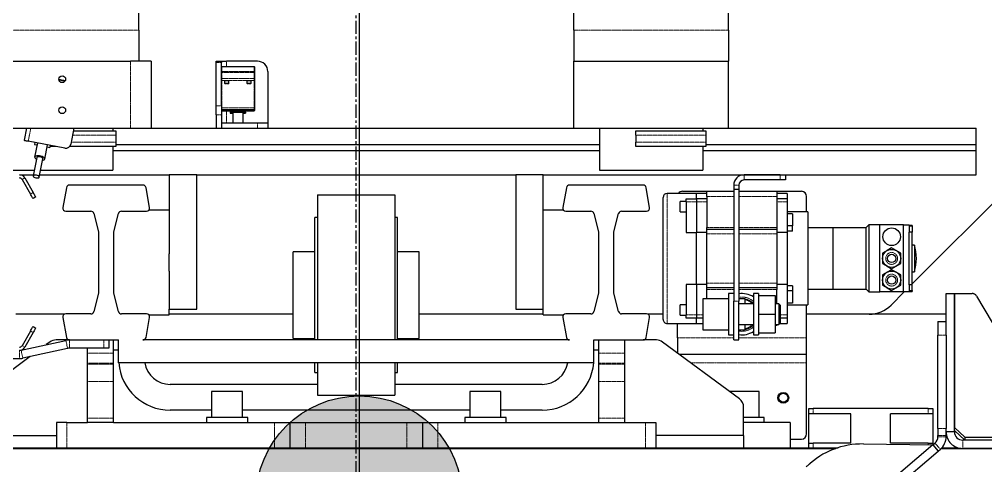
# Model space of a CAD drawing. Header units: millimetres. Extents: x -18594 to 273470, y -238787 to 48452.
# Drawn here: x 138258 to 139193, y -74789 to -74356 of the extents above; entities that cross this region are included whole.
import ezdxf

# ---------------------------------------------------------------- set-up
doc = ezdxf.new("R2010")
doc.units = ezdxf.units.MM
doc.linetypes.add('Xref AGV layout$0$CENTERX2', pattern=[20.32, 12.7, -2.54, 2.54, -2.54])
doc.linetypes.add('Xref AGV layout$0$PHANTOM', pattern=[2.5, 1.25, -0.25, 0.25, -0.25, 0.25, -0.25])
doc.layers.add('AM_BOR', color=4, linetype='Continuous', lineweight=25)
doc.layers.add('Xref AGV layout$0$Ndc8_F_Fast', color=5, linetype='Continuous', true_color=0x0000ff)
doc.layers.add('Xref AGV layout$0$Ndc8_Point', color=7, linetype='Continuous', true_color=0x000080)

# ---------------------------------------------------------------- blocks, each defined once
blk = doc.blocks.new('Xref AGV layout$0$A$C343F789C')
at = {"color": 7, "linetype": 'Continuous', "lineweight": 25}
for p, q in [((2954.59, 1746.31), (3073.11, 1816.26)), ((3091.43, 1734.88), (3091.43, 1816.88)), ((3094.17, 1816.88), (3094.17, 1732.88)), ((3102.17, 1816.88), (3102.17, 1732.88)), ((2942.85, 1684.13), (2823.63, 1803.35)), ((3102.2, 1712.17), (3102.2, 1784.38)), ((2807.93, 1745.88), (2792.17, 1745.88)), ((2792.17, 1506.38), (2792.17, 1745.88)), ((2807.93, 1484.3), (2807.93, 1745.88)), ((2813.76, 1745.88), (2807.93, 1745.88)), ((2813.76, 1481.38), (2813.76, 1745.88)), ((2837.17, 1745.88), (2813.76, 1745.88)), ((2837.17, 1326.88), (2837.17, 1745.88)), ((2952.17, 1724.88), (2952.17, 1741.94)), ((3082.04, 1724.88), (3091.43, 1734.88)), ((3094.17, 1734.88), (3084.77, 1724.88)), ((3091.43, 1734.88), (3094.17, 1734.88)), ((2952.17, 1716.88), (2952.17, 1724.88)), ((3086.17, 1724.88), (2952.17, 1724.88)), ((2952.17, 1724.88), (3082.04, 1724.88)), ((3086.17, 1724.88), (3086.17, 1716.88)), ((3101.52, 1712.82), (3101.52, 1728.36)), ((2991.72, 1716.88), (2952.17, 1716.88)), ((2972.17, 1716.88), (2972.17, 1581.76)), ((2979.4, 1708.88), (2979.4, 1716.88)), ((2992.56, 1716.88), (2991.72, 1716.88)), ((2992.56, 1716.88), (3082.79, 1716.88)), ((3083.65, 1716.88), (3082.79, 1716.88)), ((3086.17, 1716.88), (3083.65, 1716.88)), ((3089.64, 1716.88), (3086.17, 1716.88)), ((3090.86, 1716.88), (3089.64, 1716.88)), ((2979.4, 1708.88), (2992.56, 1708.88)), ((3082.79, 1708.88), (2992.56, 1708.88)), ((3063.67, 1703.88), (3068.67, 1703.88)), ((3063.67, 1699.58), (3063.67, 1703.88)), ((3068.67, 1703.88), (3097.17, 1703.88)), ((3068.67, 1703.88), (3068.67, 1699.58)), ((3082.79, 1708.88), (3089.64, 1708.88)), ((3090.86, 1708.88), (3089.64, 1708.88)), ((3098.64, 1704.08), (3096.95, 1706.07)), ((3097.17, 1703.88), (3098.64, 1703.88)), ((3097.17, 1699.58), (3097.17, 1703.88)), ((3097.88, 1636.74), (3098.64, 1704.08)), ((3098.64, 1704.08), (3104.73, 1709.27)), ((3098.64, 1704.08), (3483.67, 1252.3)), ((3104.73, 1709.27), (3103.04, 1711.26)), ((3489.76, 1257.49), (3104.73, 1709.27)), ((3063.67, 1699.58), (3063.67, 1588.18)), ((3068.67, 1699.58), (3068.67, 1663.09)), ((3097.17, 1699.58), (3097.17, 1663.09)), ((2886.17, 1684.13), (2886.17, 1681.13)), ((2886.17, 1684.13), (2886.98, 1684.13)), ((2886.98, 1684.13), (2892.67, 1684.13)), ((2892.67, 1684.13), (2892.67, 1681.13)), ((2943.67, 1684.13), (2892.67, 1684.13)), ((2905.17, 1686.13), (2905.17, 1684.13)), ((2905.17, 1686.13), (2931.17, 1686.13)), ((2931.17, 1684.13), (2931.17, 1686.13)), ((2943.67, 1684.13), (2943.67, 1681.13)), ((2949.36, 1684.13), (2943.67, 1684.13)), ((2949.36, 1684.13), (2950.17, 1684.13)), ((2950.17, 1681.13), (2950.17, 1684.13)), ((2885.67, 1675.63), (2885.67, 1681.13)), ((2885.67, 1681.13), (2892.67, 1681.13)), ((2950.67, 1675.63), (2885.67, 1675.63)), ((2885.67, 1675.63), (2885.67, 1652.63)), ((2943.67, 1681.13), (2892.67, 1681.13)), ((2943.67, 1681.13), (2950.67, 1681.13)), ((2950.67, 1681.13), (2950.67, 1675.63)), ((2963.38, 1663.6), (2950.67, 1676.31)), ((2950.67, 1675.63), (2950.67, 1652.63)), ((2910.59, 1668.51), (2908.06, 1664.13)), ((2913.12, 1672.88), (2910.59, 1668.51)), ((2918.17, 1672.88), (2913.12, 1672.88)), ((2923.22, 1672.88), (2918.17, 1672.88)), ((2925.75, 1668.51), (2923.22, 1672.88)), ((2928.27, 1664.13), (2925.75, 1668.51)), ((2931.59, 1668.51), (2929.06, 1664.13)), ((2934.12, 1672.88), (2931.59, 1668.51)), ((2939.17, 1672.88), (2934.12, 1672.88)), ((2944.22, 1672.88), (2939.17, 1672.88)), ((2946.75, 1668.51), (2944.22, 1672.88)), ((2949.27, 1664.13), (2946.75, 1668.51)), ((2908.06, 1664.13), (2910.59, 1659.76)), ((2910.59, 1659.76), (2913.12, 1655.38)), ((2923.22, 1655.38), (2925.75, 1659.76)), ((2925.75, 1659.76), (2928.27, 1664.13)), ((2929.06, 1664.13), (2931.59, 1659.76)), ((2931.59, 1659.76), (2934.12, 1655.38)), ((2944.22, 1655.38), (2946.75, 1659.76)), ((2946.75, 1659.76), (2949.27, 1664.13)), ((3097.17, 1663.09), (3068.67, 1663.09)), ((2885.67, 1652.63), (2885.67, 1642.13)), ((2950.67, 1652.63), (2885.67, 1652.63)), ((2913.12, 1655.38), (2918.17, 1655.38)), ((2918.17, 1655.38), (2923.22, 1655.38)), ((2934.12, 1655.38), (2939.17, 1655.38)), ((2939.17, 1655.38), (2944.22, 1655.38)), ((2950.67, 1642.13), (2950.67, 1652.63)), ((2885.67, 1642.13), (2888.67, 1639.13)), ((2885.67, 1642.13), (2950.67, 1642.13)), ((2888.42, 1639.13), (2888.42, 1607.13)), ((2888.42, 1639.13), (2947.92, 1639.13)), ((2947.67, 1639.13), (2950.67, 1642.13)), ((2947.92, 1607.13), (2947.92, 1639.13)), ((3097.17, 1624.67), (3068.67, 1624.67)), ((3068.67, 1624.67), (3068.67, 1588.18)), ((3097.17, 1624.67), (3097.17, 1588.18)), ((3101.52, 679.52), (3101.52, 1612.24)), ((3102.2, 681.58), (3102.2, 1610.19)), ((2888.42, 1607.13), (2888.42, 1583.13)), ((2888.42, 1607.13), (2947.92, 1607.13)), ((2947.92, 1583.13), (2947.92, 1607.13)), ((2873.17, 1581.76), (2858.17, 1581.76)), ((2873.17, 1583.13), (2873.17, 1563.13)), ((2873.17, 1583.13), (2963.17, 1583.13)), ((2963.17, 1563.13), (2963.17, 1583.13)), ((2995.17, 1581.76), (2963.17, 1581.76)), ((3011.17, 1581.76), (2995.17, 1581.76)), ((3011.17, 1581.76), (3011.17, 1458.68)), ((3019.17, 1581.76), (3011.17, 1581.76)), ((3088.17, 1581.76), (3019.17, 1581.76)), ((3063.67, 1583.88), (3063.67, 1588.18)), ((3068.67, 1583.88), (3063.67, 1583.88)), ((3068.67, 1588.18), (3068.67, 1583.88)), ((3097.17, 1583.88), (3068.67, 1583.88)), ((3097.17, 1583.88), (3097.17, 1588.18)), ((3101.52, 1583.88), (3097.17, 1583.88)), ((3116.26, 1585.64), (3117.33, 1584.39)), ((3119.97, 1581.45), (3117.33, 1584.39)), ((2853.17, 1553.13), (2853.17, 1576.76)), ((3093.17, 1565.88), (3093.17, 1576.76)), ((2855.17, 1563.13), (2855.17, 1553.13)), ((2855.17, 1563.13), (2860.42, 1563.13)), ((2860.42, 1563.13), (2860.42, 1553.13)), ((2860.42, 1563.13), (2863.42, 1563.13)), ((2863.42, 1563.13), (2892.99, 1563.13)), ((2874.96, 1568.13), (2874.96, 1563.13)), ((2874.96, 1568.13), (2886.62, 1568.13)), ((2886.62, 1568.13), (2886.62, 1563.13)), ((2891.64, 1568.13), (2886.62, 1568.13)), ((2891.64, 1568.13), (2891.64, 1563.13)), ((2892.99, 1563.13), (2892.99, 1553.13)), ((2892.99, 1563.13), (2943.35, 1563.13)), ((2943.35, 1563.13), (2943.35, 1553.13)), ((2943.35, 1563.13), (2972.92, 1563.13)), ((2944.7, 1568.13), (2944.7, 1563.13)), ((2944.7, 1568.13), (2949.71, 1568.13)), ((2949.71, 1568.13), (2949.71, 1563.13)), ((2949.71, 1568.13), (2961.38, 1568.13)), ((2961.38, 1568.13), (2961.38, 1563.13)), ((2972.92, 1563.13), (2975.92, 1563.13)), ((2975.92, 1563.13), (2975.92, 1556.26)), ((2975.92, 1563.13), (2981.17, 1563.13)), ((2981.17, 1556.01), (2981.17, 1563.13)), ((3077.17, 1565.88), (3077.17, 1520.88)), ((3077.17, 1565.88), (3101.52, 1565.88)), ((2837.17, 1561.26), (2842.17, 1561.26)), ((2837.17, 1556.26), (2837.17, 1521.26)), ((2842.17, 1561.26), (2842.17, 1556.26)), ((2842.17, 1556.26), (2842.17, 1521.26)), ((2853.17, 1516.26), (2853.17, 1553.13)), ((2853.17, 1553.13), (2858.17, 1553.13)), ((2858.17, 1553.13), (2888.17, 1553.13)), ((2888.17, 1553.13), (2890.17, 1553.13)), ((2890.17, 1553.13), (2890.17, 1516.26)), ((2890.17, 1553.13), (2894.3, 1553.13)), ((2894.3, 1553.13), (2942.03, 1553.13)), ((2942.03, 1553.13), (2946.17, 1553.13)), ((2946.17, 1516.26), (2946.17, 1553.13)), ((2946.17, 1553.13), (2948.17, 1553.13)), ((2962.17, 1553.13), (2948.17, 1553.13)), ((2963.42, 1556.26), (2962.17, 1555.01)), ((2962.17, 1555.01), (2962.17, 1551.26)), ((2962.17, 1555.01), (2982.17, 1555.01)), ((2963.42, 1556.26), (2980.92, 1556.26)), ((2982.17, 1555.01), (2980.92, 1556.26)), ((2982.17, 1551.26), (2982.17, 1555.01)), ((2982.17, 1553.13), (2983.17, 1553.13)), ((2983.17, 1553.13), (2983.17, 1551.26)), ((2954.17, 1535.26), (2954.17, 1551.26)), ((2954.17, 1551.26), (2972.17, 1551.26)), ((2972.17, 1535.26), (2972.17, 1551.26)), ((2972.17, 1551.26), (2990.17, 1551.26)), ((2990.17, 1535.26), (2990.17, 1551.26)), ((2952.17, 1535.26), (2952.17, 1530.26)), ((2952.17, 1535.26), (2954.17, 1535.26)), ((2954.17, 1535.26), (2955.62, 1535.26)), ((2955.62, 1535.26), (2970.72, 1535.26)), ((2970.72, 1535.26), (2972.17, 1535.26)), ((2972.17, 1535.26), (2973.62, 1535.26)), ((2973.62, 1535.26), (2988.72, 1535.26)), ((2988.72, 1535.26), (2990.17, 1535.26)), ((2990.17, 1535.26), (2992.17, 1535.26)), ((2992.17, 1530.26), (2992.17, 1535.26)), ((3072.17, 1535.88), (3047.17, 1535.88)), ((3047.17, 1535.88), (3047.17, 1520.88)), ((3077.17, 1540.88), (3072.17, 1540.88)), ((3072.17, 1540.88), (3072.17, 1520.88)), ((2952.17, 1530.26), (2992.17, 1530.26)), ((2962.17, 1530.26), (2962.17, 1516.26)), ((2982.17, 1516.26), (2982.17, 1530.26)), ((2847.17, 1516.26), (2851.42, 1516.26)), ((2851.42, 1516.26), (2851.42, 1511.26)), ((2851.42, 1516.26), (2959.67, 1516.26)), ((2957.17, 1522.26), (2957.17, 1516.26)), ((2962.17, 1522.26), (2957.17, 1522.26)), ((2997.17, 1516.26), (2959.67, 1516.26)), ((2987.17, 1522.26), (2982.17, 1522.26)), ((2987.17, 1516.26), (2987.17, 1522.26)), ((2997.17, 1511.26), (2997.17, 1516.26)), ((3054.13, 1516.82), (2999.13, 1442.38)), ((3047.17, 1520.88), (3047.17, 1507.41)), ((3089.67, 1520.88), (3062.17, 1520.88)), ((3089.67, 1520.88), (3089.67, 1435.88)), ((3089.67, 1520.88), (3101.52, 1520.88)), ((2697.17, 1506.38), (357.17, 1506.38)), ((2697.17, 1506.38), (2727.17, 1506.38)), ((2792.17, 1506.38), (2727.17, 1506.38)), ((2727.17, 1356.38), (2727.17, 1506.38)), ((2792.17, 1356.38), (2792.17, 1506.38)), ((2847.17, 1511.26), (2851.42, 1511.26)), ((2851.42, 1511.26), (2959.67, 1511.26)), ((2853.17, 1485.38), (2853.17, 1511.26)), ((2890.17, 1511.26), (2890.17, 1485.38)), ((2946.17, 1485.38), (2946.17, 1511.26)), ((2952.17, 1511.26), (2952.17, 1506.26)), ((2952.17, 1506.26), (2992.17, 1506.26)), ((2956.97, 1506.26), (2957.17, 1506.03)), ((2957.17, 1506.26), (2957.17, 1481.26)), ((2997.17, 1511.26), (2959.67, 1511.26)), ((2987.17, 1481.26), (2987.17, 1506.26)), ((2987.17, 1506.03), (2987.37, 1506.26)), ((2992.17, 1506.26), (2992.17, 1511.26)), ((2792.17, 1481.38), (2794.67, 1481.38)), ((2794.67, 1416.38), (2794.67, 1484.3)), ((2794.67, 1484.3), (2798.67, 1484.3)), ((2798.67, 1484.3), (2805.67, 1484.3)), ((2805.67, 1484.3), (2809.67, 1484.3)), ((2809.67, 1484.3), (2809.67, 1416.38)), ((2809.67, 1481.38), (2832.78, 1481.38)), ((2832.78, 1381.38), (2832.78, 1481.38)), ((2853.17, 1461.76), (2853.17, 1485.38)), ((2858.17, 1485.38), (2853.17, 1485.38)), ((2855.17, 1485.38), (2855.17, 1475.38)), ((2858.17, 1485.38), (2888.17, 1485.38)), ((2860.42, 1485.38), (2860.42, 1475.38)), ((2890.17, 1485.38), (2888.17, 1485.38)), ((2894.3, 1485.38), (2890.17, 1485.38)), ((2892.99, 1485.38), (2892.99, 1475.38)), ((2942.03, 1485.38), (2894.3, 1485.38)), ((2946.17, 1485.38), (2942.03, 1485.38)), ((2943.35, 1485.38), (2943.35, 1475.38)), ((2948.17, 1485.38), (2946.17, 1485.38)), ((2957.17, 1485.38), (2948.17, 1485.38)), ((2957.17, 1481.26), (2987.17, 1481.26)), ((2975.92, 1481.26), (2975.92, 1475.38)), ((2981.17, 1475.38), (2981.17, 1481.26)), ((2855.17, 1475.38), (2855.17, 1446.88)), ((2860.42, 1475.38), (2855.17, 1475.38)), ((2860.42, 1465.38), (2860.42, 1475.38)), ((2860.42, 1475.38), (2863.42, 1475.38)), ((2863.42, 1475.38), (2892.99, 1475.38)), ((2892.99, 1465.38), (2892.99, 1475.38)), ((2943.35, 1475.38), (2892.99, 1475.38)), ((2943.35, 1475.38), (2943.35, 1465.38)), ((2943.35, 1475.38), (2972.92, 1475.38)), ((2972.92, 1475.38), (2975.92, 1475.38)), ((2981.17, 1475.38), (2975.92, 1475.38)), ((2975.92, 1475.38), (2975.92, 1465.38)), ((2981.17, 1446.88), (2981.17, 1475.38)), ((2863.42, 1465.38), (2860.42, 1465.38)), ((2863.17, 1465.38), (2863.17, 1459.38)), ((2873.17, 1459.38), (2863.17, 1459.38)), ((2863.42, 1465.38), (2892.99, 1465.38)), ((2873.17, 1459.38), (2873.17, 1465.38)), ((2943.35, 1465.38), (2972.92, 1465.38)), ((2963.17, 1465.38), (2963.17, 1459.38)), ((2973.17, 1459.38), (2963.17, 1459.38)), ((2975.92, 1465.38), (2972.92, 1465.38)), ((2973.17, 1459.38), (2973.17, 1465.38)), ((2995.17, 1456.76), (2981.17, 1456.76)), ((2995.17, 1456.76), (3009.75, 1456.76)), ((2977.17, 1442.88), (2859.17, 1442.88)), ((2972.17, 1442.88), (2972.17, 1428.19)), ((2997.17, 1436.43), (2997.17, 1423.48)), ((3077.17, 1425.88), (3077.17, 1435.88)), ((3077.17, 1435.88), (3101.52, 1435.88)), ((2847.17, 1423.48), (2847.17, 1352.29)), ((2868.95, 1429.84), (2849.65, 1426.43)), ((2872.47, 1402.75), (2872.47, 1426.88)), ((2971.87, 1426.88), (2971.87, 1402.75)), ((2994.69, 1426.43), (2975.39, 1429.84)), ((2997.17, 1375.88), (2997.17, 1423.48)), ((3077.17, 1405.88), (3077.17, 1425.88)), ((2798.67, 1416.38), (2794.67, 1416.38)), ((2798.67, 1416.38), (2805.67, 1416.38)), ((2809.67, 1416.38), (2805.67, 1416.38)), ((3010.05, 1405.88), (2997.17, 1405.88)), ((3019.59, 1405.88), (3010.05, 1405.88)), ((3020.44, 1405.88), (3019.59, 1405.88)), ((3037.3, 1405.88), (3020.44, 1405.88)), ((3072.72, 1405.88), (3037.3, 1405.88)), ((3077.17, 1405.88), (3072.72, 1405.88)), ((3077.17, 1380.88), (3077.17, 1405.88)), ((2892.47, 1395.38), (2874.74, 1399.84)), ((2951.87, 1395.38), (2892.47, 1395.38)), ((2969.6, 1399.84), (2951.87, 1395.38)), ((2792.17, 1381.38), (2832.78, 1381.38)), ((2807.93, 913.3), (2807.93, 1381.38)), ((2813.76, 910.38), (2813.76, 1381.38)), ((2874.74, 1375.93), (2892.47, 1380.38)), ((2892.47, 1380.38), (2951.87, 1380.38)), ((2951.87, 1380.38), (2969.6, 1375.93)), ((3010.05, 1380.88), (2997.17, 1380.88)), ((3019.17, 1375.88), (2997.17, 1375.88)), ((3007.17, 1380.88), (3007.17, 1375.88)), ((3019.17, 1375.88), (3007.17, 1375.88)), ((3019.59, 1380.88), (3010.05, 1380.88)), ((3019.17, 1375.88), (3019.17, 915.88)), ((3019.17, 1375.88), (3019.17, 1375.88)), ((3020.44, 1380.88), (3019.59, 1380.88)), ((3037.3, 1380.88), (3020.44, 1380.88)), ((3072.72, 1380.88), (3037.3, 1380.88)), ((3077.17, 1380.88), (3072.72, 1380.88)), ((3077.17, 1225.01), (3077.17, 1380.88)), ((2872.47, 1348.88), (2872.47, 1373.02)), ((2971.87, 1373.02), (2971.87, 1348.88)), ((2697.17, 1356.38), (357.17, 1356.38)), ((2697.17, 1356.38), (2727.17, 1356.38)), ((2792.17, 1356.38), (2727.17, 1356.38)), ((2792.17, 947.38), (2792.17, 1356.38)), ((2849.65, 1349.33), (2868.95, 1345.93)), ((2975.39, 1345.93), (2994.69, 1349.33)), ((2997.17, 1352.29), (2997.17, 939.48)), ((2871.47, 1346.65), (2871.47, 1326.88)), ((2972.87, 1326.88), (2972.87, 1346.65)), ((2837.17, 1326.88), (2837.17, 1300.28)), ((2913.77, 1326.88), (2837.17, 1326.88)), ((2930.56, 1326.88), (2913.77, 1326.88)), ((2967.17, 1326.88), (2930.56, 1326.88)), ((2972.87, 1326.88), (2967.17, 1326.88)), ((2967.17, 1300.28), (2967.17, 1326.88)), ((2972.17, 1326.88), (2972.17, 1206.88)), ((3040.17, 1325.88), (3040.17, 1183.38)), ((3065.17, 1325.88), (3065.17, 1285.88)), ((2837.17, 1300.28), (2967.17, 1300.28)), ((2837.17, 991.48), (2837.17, 1300.28)), ((3077.17, 1290.88), (3072.17, 1290.88)), ((3072.17, 1290.88), (3072.17, 1270.88)), ((3072.17, 1285.88), (3047.17, 1285.88)), ((3047.17, 1285.88), (3047.17, 1270.88)), ((3047.17, 1270.88), (3047.17, 1255.88)), ((3072.17, 1270.88), (3072.17, 1250.88)), ((3047.17, 1255.88), (3072.17, 1255.88)), ((3065.17, 1255.88), (3065.17, 1035.88)), ((3072.17, 1250.88), (3077.17, 1250.88)), ((3077.17, 1210.01), (3077.17, 1225.01)), ((2911.67, 1206.88), (2911.67, 1185.88)), ((2995.67, 1206.88), (2911.67, 1206.88)), ((2995.67, 1185.88), (2995.67, 1206.88)), ((3077.17, 1210.01), (3101.52, 1210.01)), ((3077.17, 1195.01), (3077.17, 1210.01)), ((3077.17, 1096.76), (3077.17, 1195.01)), ((2856.67, 1108.38), (2856.67, 1183.38)), ((2856.67, 1183.38), (2997.17, 1183.38)), ((2878.67, 1185.88), (2878.67, 1183.38)), ((2997.17, 1185.88), (2878.67, 1185.88)), ((3028.67, 1185.88), (3019.17, 1185.88)), ((3019.17, 1183.38), (3050.67, 1183.38)), ((3028.67, 1183.38), (3028.67, 1185.88)), ((3050.67, 1108.38), (3050.67, 1183.38)), ((2856.67, 1108.38), (2997.17, 1108.38)), ((2878.67, 1108.38), (2878.67, 1105.88)), ((2997.17, 1105.88), (2878.67, 1105.88)), ((2911.67, 1105.88), (2911.67, 1084.88)), ((2995.67, 1084.88), (2995.67, 1105.88)), ((3019.17, 1108.38), (3050.67, 1108.38)), ((3028.67, 1105.88), (3019.17, 1105.88)), ((3028.67, 1105.88), (3028.67, 1108.38)), ((3040.17, 1108.38), (3040.17, 965.88)), ((3077.17, 1081.76), (3077.17, 1096.76)), ((2995.67, 1084.88), (2911.67, 1084.88)), ((2972.17, 1084.88), (2972.17, 964.88)), ((3077.17, 1081.76), (3101.52, 1081.76)), ((3077.17, 1066.76), (3077.17, 1081.76)), ((3077.17, 910.88), (3077.17, 1066.76)), ((2737.17, 1060.38), (2787.17, 1060.38)), ((2787.17, 1060.38), (2792.17, 1060.38)), ((2787.17, 1060.38), (2787.17, 1050.38)), ((2727.17, 1050.38), (2727.17, 1020.38)), ((2787.17, 1050.38), (2787.17, 1015.38)), ((2732.36, 1015.68), (2732.36, 1047.08)), ((2732.66, 1047.38), (2737.34, 1047.38)), ((2737.34, 1047.38), (2738.47, 1047.38)), ((2738.47, 1047.38), (2743.67, 1047.38)), ((2743.67, 1047.38), (2745.89, 1047.38)), ((2745.89, 1047.38), (2772.36, 1047.38)), ((2746.05, 1043.61), (2746.05, 1040.66)), ((2746.35, 1043.89), (2748.36, 1043.89)), ((2748.36, 1040.37), (2746.35, 1040.37)), ((2748.36, 1043.89), (2748.48, 1043.91)), ((2748.48, 1040.36), (2748.36, 1040.37)), ((2748.66, 1043.59), (2748.66, 1040.67)), ((2772.36, 1047.38), (2774.06, 1047.38)), ((2774.06, 1047.38), (2774.42, 1047.38)), ((2774.36, 1047.08), (2774.36, 1015.68)), ((2774.66, 1040.58), (2774.36, 1040.88)), ((2774.42, 1047.38), (2774.79, 1047.38)), ((2774.66, 1040.58), (2774.66, 1036.18)), ((2775.09, 1015.68), (2775.09, 1047.08)), ((2776.48, 1038.88), (2775.09, 1038.88)), ((2776.48, 1023.88), (2776.48, 1038.88)), ((2776.48, 1038.88), (2777.52, 1038.88)), ((2777.52, 1036.38), (2777.52, 1038.88)), ((3077.17, 1040.88), (3072.17, 1040.88)), ((3072.17, 1040.88), (3072.17, 1020.88)), ((2774.36, 1035.88), (2774.66, 1036.18)), ((2787.17, 1036.38), (2777, 1036.38)), ((3072.17, 1035.88), (3047.17, 1035.88)), ((3047.17, 1035.88), (3047.17, 1020.88)), ((2727.17, 1015.38), (2727.17, 1020.38)), ((2746.05, 1022.11), (2746.05, 1019.16)), ((2746.35, 1022.39), (2748.36, 1022.39)), ((2748.36, 1022.39), (2748.48, 1022.41)), ((2748.66, 1022.09), (2748.66, 1019.17)), ((2774.66, 1026.58), (2774.36, 1026.88)), ((2774.36, 1021.88), (2774.66, 1022.18)), ((2774.66, 1026.58), (2774.66, 1022.18)), ((2775.09, 1023.88), (2776.48, 1023.88)), ((2776.48, 1023.88), (2777.52, 1023.88)), ((2777, 1026.38), (2787.17, 1026.38)), ((2777.52, 1023.88), (2777.52, 1026.38)), ((3047.17, 1020.88), (3047.17, 1005.88)), ((3072.17, 1020.88), (3072.17, 1000.88)), ((2727.17, 1010.38), (2727.17, 1015.38)), ((2727.17, 1015.38), (2728.51, 1015.38)), ((2728.51, 1010.38), (2727.17, 1010.38)), ((2770.47, 1015.38), (2728.51, 1015.38)), ((2770.47, 1010.38), (2728.51, 1010.38)), ((2748.36, 1018.87), (2746.35, 1018.87)), ((2748.48, 1018.86), (2748.36, 1018.87)), ((2770.47, 1015.38), (2779.13, 1015.38)), ((2779.13, 1010.38), (2770.47, 1010.38)), ((2779.13, 1015.38), (2792.17, 1015.38)), ((2779.13, 1010.38), (2792.17, 1010.38)), ((2787.17, 1015.38), (2792.17, 1015.38)), ((3047.17, 1005.88), (3072.17, 1005.88)), ((3065.17, 1005.88), (3065.17, 965.88)), ((3072.17, 1000.88), (3077.17, 1000.88)), ((2837.17, 991.48), (2837.17, 964.88)), ((2967.17, 991.48), (2837.17, 991.48)), ((2967.17, 964.88), (2967.17, 991.48)), ((2837.17, 964.88), (2913.77, 964.88)), ((2837.17, 839.53), (2837.17, 964.88)), ((2871.47, 964.88), (2871.47, 945.12)), ((2930.56, 964.88), (2913.77, 964.88)), ((2930.56, 964.88), (2967.17, 964.88)), ((2972.87, 964.88), (2967.17, 964.88)), ((2972.87, 945.12), (2972.87, 964.88)), ((2727.17, 947.38), (2792.17, 947.38)), ((2727.17, 947.38), (2727.17, 927.38)), ((2792.17, 927.38), (2792.17, 947.38)), ((2868.95, 945.84), (2849.65, 942.43)), ((2994.69, 942.43), (2975.39, 945.84)), ((2697.17, 935.38), (357.17, 935.38)), ((2697.17, 935.38), (2727.17, 935.38)), ((2847.17, 939.48), (2847.17, 868.29)), ((2872.47, 918.75), (2872.47, 942.88)), ((2971.87, 942.88), (2971.87, 918.75)), ((2727.17, 795.38), (2727.17, 927.38)), ((2792.17, 795.38), (2792.17, 927.38)), ((2792.17, 910.38), (2794.67, 910.38)), ((2794.67, 872.14), (2794.67, 913.3)), ((2794.67, 913.3), (2798.67, 913.3)), ((2798.67, 913.3), (2805.67, 913.3)), ((2805.67, 913.3), (2809.67, 913.3)), ((2809.67, 913.3), (2809.67, 868.59)), ((2809.67, 910.38), (2832.78, 910.38)), ((2832.78, 840.37), (2832.78, 910.38)), ((2892.47, 911.38), (2874.74, 915.84)), ((2951.87, 911.38), (2892.47, 911.38)), ((2969.6, 915.84), (2951.87, 911.38)), ((3019.17, 915.88), (2997.17, 915.88)), ((2997.17, 868.29), (2997.17, 915.88)), ((3010.05, 910.88), (2997.17, 910.88)), ((3007.17, 915.88), (3007.17, 910.88)), ((3019.59, 910.88), (3010.05, 910.88)), ((3020.44, 910.88), (3019.59, 910.88)), ((3037.3, 910.88), (3020.44, 910.88)), ((3072.72, 910.88), (3037.3, 910.88)), ((3077.17, 910.88), (3072.72, 910.88)), ((3077.17, 910.88), (3077.17, 885.88)), ((2997.17, 906.56), (3005.17, 906.56)), ((3005.17, 906.56), (3005.17, 901.56)), ((3005.17, 901.56), (3005.17, 868.29)), ((2872.47, 864.88), (2872.47, 889.02)), ((2874.74, 891.93), (2892.47, 896.38)), ((2892.47, 896.38), (2951.87, 896.38)), ((2951.87, 896.38), (2969.6, 891.93)), ((2971.87, 889.02), (2971.87, 864.88)), ((3010.05, 885.88), (3005.17, 885.88)), ((3019.59, 885.88), (3010.05, 885.88)), ((3020.44, 885.88), (3019.59, 885.88)), ((3037.3, 885.88), (3020.44, 885.88)), ((3072.72, 885.88), (3037.3, 885.88)), ((3077.17, 885.88), (3072.72, 885.88)), ((3077.17, 865.88), (3077.17, 885.88)), ((2792.17, 872.62), (2807.36, 869.7)), ((2741.5, 862.11), (2741.46, 861.88)), ((2811.33, 863.84), (2804.54, 828.49)), ((2849.65, 865.33), (2868.95, 861.93)), ((2972.17, 863.57), (2972.17, 816.56)), ((2975.39, 861.93), (2994.69, 865.33)), ((2997.17, 868.29), (2997.17, 855.33)), ((3006.98, 821.54), (2997.54, 864.88)), ((3005.35, 866.58), (3014.8, 823.25)), ((3077.17, 865.88), (3077.17, 855.88)), ((2809.67, 855.19), (2809.67, 849.4)), ((3077.17, 855.88), (3101.52, 855.88)), ((3089.67, 770.88), (3089.67, 855.88)), ((2821.98, 844.49), (2808.12, 847.15)), ((2808.59, 849.6), (2810.65, 849.21)), ((2810.17, 846.75), (2810.65, 849.21)), ((2839.43, 839.09), (2821.6, 842.52)), ((2999.13, 849.39), (3001.66, 845.96)), ((2805.76, 834.87), (2807.82, 834.48)), ((2806.23, 837.33), (2820.09, 834.67)), ((2807.82, 834.48), (2808.29, 836.93)), ((2820.47, 836.63), (2838.3, 833.2)), ((2832.78, 810.38), (2832.78, 834.26)), ((2837.17, 819.83), (2837.17, 833.42)), ((2840.17, 825.03), (2854.34, 833.21)), ((2858.67, 835.71), (2860.17, 833.11)), ((2984.17, 833.11), (2985.67, 835.71)), ((2990, 833.21), (3004.17, 825.03)), ((2792.17, 826.79), (2803.78, 824.56)), ((2841.67, 822.43), (2855.84, 830.61)), ((2988.5, 830.61), (3002.67, 822.43)), ((3013.28, 830.23), (3054.13, 774.94)), ((3015.17, 756.56), (3015.17, 819.84))]:
    blk.add_line(p, q, dxfattribs=at)
at = {"color": 8, "linetype": 'Xref AGV layout$0$PHANTOM', "lineweight": 18}
for p, q in [((3094.17, 1732.88), (3102.17, 1732.88)), ((2992.56, 1708.88), (2992.56, 1716.88)), ((3082.79, 1708.88), (3082.79, 1716.88)), ((3089.64, 1708.88), (3089.64, 1716.88)), ((3090.86, 1708.88), (3090.86, 1716.88)), ((3096.95, 1706.07), (3103.04, 1711.26)), ((3068.67, 1699.58), (3063.67, 1699.58)), ((3098.59, 1699.58), (3097.17, 1699.58)), ((2886.98, 1684.13), (2886.98, 1681.13)), ((2949.36, 1684.13), (2949.36, 1681.13)), ((2995.17, 1581.76), (2995.17, 1516.26)), ((3019.17, 1581.76), (3019.17, 1469.51)), ((3063.67, 1588.18), (3068.67, 1588.18)), ((3097.17, 1588.18), (3101.52, 1588.18)), ((2863.42, 1563.13), (2863.42, 1553.13)), ((2972.92, 1563.13), (2972.92, 1556.26)), ((2842.17, 1556.26), (2837.17, 1556.26)), ((2858.17, 1553.13), (2858.17, 1516.26)), ((2888.17, 1516.26), (2888.17, 1553.13)), ((2894.3, 1553.13), (2894.3, 1516.26)), ((2942.03, 1516.26), (2942.03, 1553.13)), ((2948.17, 1553.13), (2948.17, 1516.26)), ((2842.17, 1521.26), (2837.17, 1521.26)), ((2847.17, 1516.26), (2847.17, 1511.26)), ((2959.67, 1516.26), (2959.67, 1511.26)), ((2697.17, 1356.38), (2697.17, 1506.38)), ((2858.17, 1511.26), (2858.17, 1485.38)), ((2888.17, 1485.38), (2888.17, 1511.26)), ((2894.3, 1511.26), (2894.3, 1485.38)), ((2942.03, 1485.38), (2942.03, 1511.26)), ((2948.17, 1511.26), (2948.17, 1485.38)), ((2995.17, 1511.26), (2995.17, 1456.76)), ((2798.67, 1484.3), (2798.67, 1416.38)), ((2805.67, 1416.38), (2805.67, 1484.3)), ((2863.42, 1485.38), (2863.42, 1475.38)), ((2972.92, 1481.26), (2972.92, 1475.38)), ((2863.42, 1475.38), (2863.42, 1465.38)), ((2972.92, 1465.38), (2972.92, 1475.38)), ((2855.17, 1446.88), (2981.17, 1446.88)), ((3077.17, 1425.88), (3101.52, 1425.88)), ((3010.05, 1380.88), (3010.05, 1405.88)), ((3019.59, 1380.88), (3019.59, 1405.88)), ((3020.44, 1380.88), (3020.44, 1405.88)), ((3037.3, 1380.88), (3037.3, 1405.88)), ((3072.72, 1380.88), (3072.72, 1405.88)), ((3077.17, 1225.01), (3101.52, 1225.01)), ((3077.17, 1195.01), (3101.52, 1195.01)), ((3077.17, 1096.76), (3101.52, 1096.76)), ((3077.17, 1066.76), (3101.52, 1066.76)), ((2787.17, 1050.38), (2792.17, 1050.38)), ((2732.55, 1047.08), (2732.36, 1047.08)), ((2732.55, 1047.08), (2732.55, 1015.68)), ((2737.23, 1047.08), (2732.55, 1047.08)), ((2738.22, 1047.08), (2737.23, 1047.08)), ((2737.23, 1015.68), (2737.23, 1047.08)), ((2738.22, 1047.08), (2738.22, 1015.68)), ((2743.88, 1047.08), (2738.22, 1047.08)), ((2743.88, 1015.68), (2743.88, 1047.08)), ((2745.89, 1047.08), (2743.88, 1047.08)), ((2745.77, 1040.66), (2745.77, 1043.61)), ((2745.77, 1043.61), (2746.05, 1043.61)), ((2745.77, 1040.66), (2746.05, 1040.66)), ((2745.89, 1047.38), (2745.89, 1047.08)), ((2745.89, 1047.08), (2745.89, 1043.99)), ((2772.36, 1047.08), (2745.89, 1047.08)), ((2745.89, 1040.28), (2745.89, 1022.49)), ((2746.35, 1044.21), (2748.48, 1044.21)), ((2746.35, 1043.91), (2746.35, 1044.21)), ((2748.48, 1043.91), (2746.35, 1043.91)), ((2746.35, 1043.91), (2746.35, 1043.89)), ((2746.35, 1040.37), (2746.35, 1040.36)), ((2746.35, 1040.06), (2746.35, 1040.36)), ((2746.35, 1040.36), (2748.48, 1040.36)), ((2748.48, 1040.06), (2746.35, 1040.06)), ((2748.48, 1043.91), (2748.48, 1044.21)), ((2748.48, 1040.06), (2748.48, 1040.36)), ((2748.79, 1043.61), (2748.66, 1043.59)), ((2748.66, 1040.67), (2748.79, 1040.66)), ((2748.79, 1040.66), (2748.79, 1043.61)), ((2748.79, 1043.61), (2749.09, 1043.61)), ((2748.79, 1040.66), (2749.09, 1040.66)), ((2749.09, 1043.61), (2749.09, 1040.66)), ((2772.36, 1047.38), (2772.36, 1047.08)), ((2772.36, 1015.68), (2772.36, 1047.08)), ((2774.36, 1047.08), (2772.36, 1047.08)), ((2774.68, 1047.08), (2774.36, 1047.08)), ((2774.68, 1047.08), (2774.68, 1015.68)), ((2775.09, 1047.08), (2774.68, 1047.08)), ((2732.36, 1020.38), (2727.17, 1020.38)), ((2745.77, 1019.16), (2745.77, 1022.11)), ((2745.77, 1022.11), (2746.05, 1022.11)), ((2746.35, 1022.71), (2748.48, 1022.71)), ((2746.35, 1022.41), (2746.35, 1022.71)), ((2748.48, 1022.41), (2746.35, 1022.41)), ((2746.35, 1022.41), (2746.35, 1022.39)), ((2748.48, 1022.41), (2748.48, 1022.71)), ((2748.79, 1022.11), (2748.66, 1022.09)), ((2748.79, 1019.16), (2748.79, 1022.11)), ((2748.79, 1022.11), (2749.09, 1022.11)), ((2749.09, 1022.11), (2749.09, 1019.16)), ((2787.17, 1020.38), (2775.09, 1020.38)), ((2728.51, 1015.38), (2728.51, 1010.38)), ((2732.36, 1015.68), (2732.55, 1015.68)), ((2732.55, 1015.68), (2737.23, 1015.68)), ((2737.23, 1015.68), (2738.22, 1015.68)), ((2738.22, 1015.68), (2743.88, 1015.68)), ((2743.88, 1015.68), (2745.89, 1015.68)), ((2745.77, 1019.16), (2746.05, 1019.16)), ((2745.89, 1018.78), (2745.89, 1015.68)), ((2745.89, 1015.68), (2745.89, 1015.38)), ((2745.89, 1015.68), (2772.36, 1015.68)), ((2746.35, 1018.87), (2746.35, 1018.86)), ((2746.35, 1018.56), (2746.35, 1018.86)), ((2746.35, 1018.86), (2748.48, 1018.86)), ((2748.48, 1018.56), (2746.35, 1018.56)), ((2748.48, 1018.56), (2748.48, 1018.86)), ((2748.66, 1019.17), (2748.79, 1019.16)), ((2748.79, 1019.16), (2749.09, 1019.16)), ((2770.47, 1010.38), (2770.47, 1015.38)), ((2772.36, 1015.68), (2774.36, 1015.68)), ((2772.36, 1015.68), (2772.36, 1015.38)), ((2774.36, 1015.68), (2774.68, 1015.68)), ((2774.68, 1015.68), (2775.09, 1015.68)), ((2779.13, 1015.38), (2779.13, 1010.38)), ((2697.17, 785.38), (2697.17, 935.38)), ((2727.17, 927.38), (2792.17, 927.38)), ((2798.67, 913.3), (2798.67, 871.37)), ((2805.67, 870.02), (2805.67, 913.3)), ((3010.05, 910.88), (3010.05, 885.88)), ((3019.59, 910.88), (3019.59, 885.88)), ((3020.44, 910.88), (3020.44, 885.88)), ((3037.3, 910.88), (3037.3, 885.88)), ((3072.72, 910.88), (3072.72, 885.88)), ((3005.17, 901.56), (2997.17, 901.56)), ((2741.74, 862.8), (2741.43, 861.15)), ((2744.74, 858.13), (2745.94, 864.37)), ((2746.56, 864.03), (2745.44, 858.23)), ((2776.38, 864.15), (2774.11, 864.58)), ((3005.17, 868.29), (2997.17, 868.29)), ((2997.54, 864.88), (3005.35, 866.58)), ((3077.17, 865.88), (3101.52, 865.88)), ((2855.84, 830.61), (2854.34, 833.21)), ((2990, 833.21), (2988.5, 830.61)), ((2792.17, 830.87), (2804.54, 828.49)), ((2841.67, 822.43), (2840.17, 825.03)), ((3002.67, 822.43), (3004.17, 825.03)), ((3006.98, 821.54), (3014.8, 823.25)), ((3007.17, 819.84), (3015.17, 819.84))]:
    blk.add_line(p, q, dxfattribs=at)
at = {"color": 5, "linetype": 'Xref AGV layout$0$CENTERX2'}
blk.add_line((3879.17, 1145.93), (0, 1145.93), dxfattribs=at)
at = {"color": 8, "linetype": 'Xref AGV layout$0$PHANTOM', "lineweight": 18, "flags": 128}
for points in [[(2988.78, 1519.26), (2988.6, 1516.84), (2988.5, 1516.26)], [(2732.66, 1047.38), (2732.64, 1047.38), (2732.62, 1047.36), (2732.6, 1047.33), (2732.58, 1047.29), (2732.57, 1047.25), (2732.56, 1047.2), (2732.56, 1047.14), (2732.55, 1047.08)], [(2737.34, 1047.38), (2737.32, 1047.38), (2737.3, 1047.36), (2737.28, 1047.33), (2737.26, 1047.29), (2737.25, 1047.25), (2737.24, 1047.2), (2737.24, 1047.14), (2737.23, 1047.08)], [(2746.12, 1043.8), (2746.12, 1043.8), (2746.1, 1043.81), (2746.08, 1043.83), (2746.05, 1043.85), (2746.02, 1043.88), (2745.98, 1043.91), (2745.94, 1043.95), (2745.89, 1043.99)], [(2745.89, 1040.28), (2745.94, 1040.32), (2745.98, 1040.35), (2746.02, 1040.38), (2746.05, 1040.41), (2746.08, 1040.44), (2746.1, 1040.45), (2746.12, 1040.46), (2746.12, 1040.47)], [(2746.12, 1022.3), (2746.12, 1022.3), (2746.1, 1022.31), (2746.08, 1022.33), (2746.05, 1022.35), (2746.02, 1022.38), (2745.98, 1022.41), (2745.94, 1022.45), (2745.89, 1022.49)], [(2732.55, 1015.68), (2732.56, 1015.62), (2732.56, 1015.57), (2732.57, 1015.52), (2732.58, 1015.47), (2732.6, 1015.43), (2732.62, 1015.41), (2732.64, 1015.39), (2732.66, 1015.38)], [(2737.23, 1015.68), (2737.24, 1015.62), (2737.24, 1015.57), (2737.25, 1015.52), (2737.26, 1015.47), (2737.28, 1015.43), (2737.3, 1015.41), (2737.32, 1015.39), (2737.34, 1015.38)], [(2745.89, 1018.78), (2745.94, 1018.82), (2745.98, 1018.85), (2746.02, 1018.88), (2746.05, 1018.91), (2746.08, 1018.94), (2746.1, 1018.95), (2746.12, 1018.96), (2746.12, 1018.97)]]:
    blk.add_lwpolyline(points, dxfattribs=at)
at = {"color": 7, "linetype": 'Continuous', "lineweight": 25, "flags": 128}
for points in [[(2823.24, 842.21), (2823.13, 842.89), (2822.82, 843.75), (2822.37, 844.3), (2821.83, 844.5), (2821.23, 844.33), (2820.62, 843.81), (2820.03, 842.98), (2819.52, 841.89), (2819.12, 840.64), (2818.87, 839.3), (2818.77, 837.98), (2818.84, 836.78), (2819.08, 835.79), (2819.45, 835.08), (2819.95, 834.7), (2820.53, 834.69), (2821.14, 835.03), (2821.75, 835.72), (2822.11, 836.31)], [(2821.6, 842.52), (2821.38, 842.52), (2820.91, 842.25), (2820.45, 841.65), (2820.07, 840.81), (2819.8, 839.81), (2819.68, 838.79), (2819.72, 837.86), (2819.93, 837.14), (2820.26, 836.72), (2820.47, 836.63)], [(2840.1, 835.91), (2840.22, 836.93), (2840.18, 837.86), (2839.98, 838.58), (2839.64, 839.01), (2839.21, 839.09), (2838.74, 838.82), (2838.29, 838.22), (2837.9, 837.38), (2837.63, 836.38), (2837.52, 835.36), (2837.56, 834.43), (2837.76, 833.71), (2838.1, 833.29), (2838.52, 833.2), (2838.99, 833.48), (2839.45, 834.07), (2839.83, 834.92), (2840.1, 835.91)], [(2854.34, 833.21), (2855.18, 833.69), (2856, 834.16), (2856.74, 834.6), (2857.4, 834.97), (2857.94, 835.29), (2858.34, 835.52), (2858.58, 835.66), (2858.67, 835.71)], [(2860.17, 833.11), (2860.08, 833.06), (2859.84, 832.92), (2859.44, 832.69), (2858.9, 832.38), (2858.24, 832), (2857.5, 831.57), (2856.68, 831.1), (2855.84, 830.61)], [(2988.5, 830.61), (2987.65, 831.1), (2986.84, 831.57), (2986.09, 832), (2985.44, 832.38), (2984.9, 832.69), (2984.5, 832.92), (2984.25, 833.06), (2984.17, 833.11)], [(2985.67, 835.71), (2985.75, 835.66), (2986, 835.52), (2986.4, 835.29), (2986.94, 834.97), (2987.59, 834.6), (2988.34, 834.16), (2989.15, 833.69), (2990, 833.21)], [(2803.78, 824.56), (2803.79, 824.64), (2803.84, 824.86), (2803.91, 825.22), (2804, 825.71), (2804.12, 826.31), (2804.25, 826.99), (2804.39, 827.72), (2804.54, 828.49)]]:
    blk.add_lwpolyline(points, dxfattribs=at)
at = {"color": 7, "linetype": 'Continuous', "lineweight": 25}
for centre, radius in [((2897.17, 1664.13), 8.5), ((2918.17, 1664.13), 8.75), ((2918.17, 1664.13), 4), ((2939.17, 1664.13), 8.75), ((2939.17, 1664.13), 4), ((3053.17, 1559.26), 5.25), ((3053.17, 1559.26), 4.35), ((2744.67, 861.38), 3.25), ((2774.67, 861.38), 3.25)]:
    blk.add_circle(centre, radius, dxfattribs=at)
at = {"color": 8, "linetype": 'Xref AGV layout$0$PHANTOM', "lineweight": 18}
for centre in [(2918.17, 1664.13), (2939.17, 1664.13)]:
    blk.add_circle(centre, 5.75, dxfattribs=at)
at = {"color": 7, "linetype": 'Continuous', "lineweight": 25}
for centre, radius, start, end in [((2957.22, 1742), 5.06, 121.42716, 180.65276), ((2957.17, 1742.03), 5, 137.7307, 180), ((3086.17, 1732.88), 16, 270, 0), ((3086.17, 1732.88), 8, 270, 0), ((3090.86, 1700.88), 16, 40.43924, 90), ((3090.86, 1700.88), 8, 40.43924, 90), ((2918.17, 1644.88), 43.25, 72.50768, 107.49232), ((2942.17, 1642.39), 30, 0, 45), ((3175.15, 1635.7), 77.28, 179.22992, 223.2985), ((2858.17, 1576.76), 5, 90, 180), ((3088.17, 1576.76), 5, 0, 90), ((2972.17, 1519.26), 20, 146.63299, 188.62693), ((2972.17, 1519.26), 15, 132.83343, 168.46304), ((2972.17, 1519.26), 15, 11.53696, 47.16657), ((2972.17, 1519.26), 20, 351.37307, 33.36701), ((2847.17, 1521.26), 10, 180, 270), ((2847.17, 1521.26), 5, 180, 270), ((3062.17, 1510.88), 10, 90, 143.54435), ((2858.17, 1461.76), 5, 180, 233.1301), ((2859.17, 1446.88), 4, 180, 270), ((2977.17, 1446.88), 4, 270, 0), ((3007.17, 1436.43), 10, 143.54435, 180), ((2850.17, 1423.48), 3, 100, 180), ((2869.47, 1426.88), 3, 0, 100), ((2974.87, 1426.88), 3, 80, 180), ((2994.17, 1423.48), 3, 0, 80), ((2875.47, 1402.75), 3, 180, 255.9), ((2968.87, 1402.75), 3, 284.1, 0), ((2875.47, 1373.02), 3, 104.1, 180), ((2968.87, 1373.02), 3, 0, 75.9), ((3015.17, 1325.88), 50, 0, 85.41143), ((2850.17, 1352.29), 3, 180, 260), ((2869.47, 1348.88), 3, 260, 0), ((2974.87, 1348.88), 3, 180, 280), ((2994.17, 1352.29), 3, 280, 0), ((3015.17, 1325.88), 25, 0, 80.7931), ((2737.17, 1050.38), 10, 90, 180), ((2732.66, 1047.08), 0.3, 90, 180), ((2774.06, 1047.08), 0.3, 0, 90), ((2774.79, 1047.08), 0.3, 0, 90), ((2790.61, 1032.68), 14.11, 164.77294, 185.26514), ((2790.61, 1030.09), 14.11, 174.73479, 195.22715), ((2732.66, 1015.68), 0.3, 180, 270), ((2774.06, 1015.68), 0.3, 270, 0), ((2774.79, 1015.68), 0.3, 270, 0), ((3015.17, 965.88), 50, 274.58857, 0), ((3015.17, 965.88), 25, 279.2069, 0), ((2869.47, 942.88), 3, 0, 100), ((2974.87, 942.88), 3, 80, 180), ((2850.17, 939.48), 3, 100, 180), ((2994.17, 939.48), 3, 0, 80), ((2875.47, 918.75), 3, 180, 255.9), ((2968.87, 918.75), 3, 284.1, 0), ((2875.47, 889.02), 3, 104.1, 180), ((2968.87, 889.02), 3, 0, 75.9), ((2806.42, 864.79), 5, 349.11915, 79.11915), ((2850.17, 868.29), 3, 180, 260), ((2869.47, 864.88), 3, 260, 0), ((2974.87, 864.88), 3, 180, 280), ((2994.17, 868.29), 3, 280, 0), ((3013.17, 868.29), 16, 180, 192.30054), ((3013.17, 868.29), 8, 180, 192.30054), ((3007.17, 855.33), 10, 180, 216.45565), ((2843.17, 819.83), 6, 120, 180), ((3001.17, 819.83), 6, 0, 60), ((2999.17, 819.84), 16, 0, 12.30054), ((2843.17, 819.83), 3, 120, 180), ((3001.17, 819.83), 3, 0, 60), ((2999.17, 819.84), 8, 0, 12.30054)]:
    blk.add_arc(centre, radius, start, end, dxfattribs=at)
at = {"color": 8, "linetype": 'Xref AGV layout$0$PHANTOM', "lineweight": 18}
for centre, radius, start, end in [((2972.17, 1519.26), 16.61, 138.52151, 190.40692), ((2972.17, 1519.26), 14.33, 134.26819, 167.91249), ((2972.17, 1519.26), 14.33, 12.08751, 45.73181), ((2972.17, 1519.26), 16.61, 0, 41.47849), ((2738.5, 1047.11), 0.279, 95.56445, 184.64158), ((2743.61, 1047.12), 0.266, 351.09004, 76.69108), ((2774.4, 1047.1), 0.285, 356.8893, 86.52387), ((2738.5, 1015.66), 0.279, 175.35926, 264.43471), ((2743.61, 1015.64), 0.266, 283.30975, 8.90913), ((2774.4, 1015.67), 0.285, 273.47697, 3.10986)]:
    blk.add_arc(centre, radius, start, end, dxfattribs=at)
for centre, major_axis, ratio, start_param, end_param in [((2746.35, 1043.61), (0, 0.6), 0.999848, 0, 0.880946), ((2746.35, 1040.66), (0, -0.6), 0.999848, 5.40224, 6.283185), ((2746.35, 1043.61), (0, 0.3), 0.999543, 0, 0.880946), ((2746.35, 1040.66), (0, 0.3), 0.999543, 2.260647, 3.141593), ((2748.48, 1043.61), (-0.606, -0.06), 0.984662, 3.044425, 4.612191), ((2748.48, 1043.61), (0.312, 0.031), 0.955574, 6.186018, 7.753784), ((2748.48, 1040.66), (-0.606, 0.06), 0.984662, 1.670994, 3.23876), ((2748.48, 1040.66), (0.312, -0.031), 0.955574, 4.812587, 6.380353), ((2746.35, 1022.11), (0, 0.6), 0.999848, 0, 0.880946), ((2746.35, 1022.11), (0, 0.3), 0.999543, 0, 0.880946), ((2748.48, 1022.11), (-0.606, -0.06), 0.984662, 3.044425, 4.612191), ((2748.48, 1022.11), (0.312, 0.031), 0.955574, 6.186018, 7.753784), ((2746.35, 1019.16), (0, -0.6), 0.999848, 5.40224, 6.283185), ((2746.35, 1019.16), (0, 0.3), 0.999543, 2.260647, 3.141593), ((2748.48, 1019.16), (-0.606, 0.06), 0.984662, 1.670994, 3.23876), ((2748.48, 1019.16), (0.312, -0.031), 0.955574, 4.812587, 6.380353)]:
    blk.add_ellipse(centre, major_axis=major_axis, ratio=ratio, start_param=start_param, end_param=end_param, dxfattribs=at)
at = {"color": 7, "linetype": 'Continuous', "lineweight": 25}
for centre, major_axis, ratio, start_param, end_param in [((2746.35, 1043.59), (0, 0.3), 0.999848, 0, 1.570796), ((2746.35, 1040.67), (0, -0.3), 0.999848, 4.712389, 6.283185), ((2748.36, 1043.59), (-0.303, -0.03), 0.984662, 3.044425, 4.612191), ((2748.36, 1040.67), (-0.303, 0.03), 0.984662, 1.670994, 3.23876), ((2746.35, 1022.09), (0, 0.3), 0.999848, 0, 1.570796), ((2748.36, 1022.09), (-0.303, -0.03), 0.984662, 3.044425, 4.612191), ((2746.35, 1019.17), (0, -0.3), 0.999848, 4.712389, 6.283185), ((2748.36, 1019.17), (-0.303, 0.03), 0.984662, 1.670994, 3.23876)]:
    blk.add_ellipse(centre, major_axis=major_axis, ratio=ratio, start_param=start_param, end_param=end_param, dxfattribs=at)
at = {"color": 8, "linetype": 'Xref AGV layout$0$PHANTOM', "lineweight": 18}
for points, knots in [([(2745.77, 1043.61), (2745.77, 1043.67), (2745.78, 1043.81), (2745.86, 1043.93), (2745.89, 1043.99)], [0, 0, 0, 0, 0.493781, 1, 1, 1, 1]), ([(2745.89, 1040.28), (2745.86, 1040.33), (2745.78, 1040.45), (2745.77, 1040.59), (2745.77, 1040.66)], [0, 0, 0, 0, 0.484289, 1, 1, 1, 1]), ([(2746.12, 1043.8), (2746.1, 1043.77), (2746.06, 1043.71), (2746.06, 1043.64), (2746.05, 1043.61)], [0, 0, 0, 0, 0.510939, 1, 1, 1, 1]), ([(2746.05, 1040.66), (2746.06, 1040.62), (2746.06, 1040.55), (2746.1, 1040.5), (2746.12, 1040.47)], [0, 0, 0, 0, 0.510903, 1, 1, 1, 1]), ([(2745.77, 1022.11), (2745.77, 1022.17), (2745.78, 1022.31), (2745.86, 1022.43), (2745.89, 1022.49)], [0, 0, 0, 0, 0.4937897, 1, 1, 1, 1]), ([(2746.12, 1022.3), (2746.1, 1022.27), (2746.06, 1022.21), (2746.06, 1022.14), (2746.05, 1022.11)], [0, 0, 0, 0, 0.51092, 1, 1, 1, 1]), ([(2745.89, 1018.78), (2745.86, 1018.83), (2745.78, 1018.95), (2745.77, 1019.09), (2745.77, 1019.16)], [0, 0, 0, 0, 0.484264, 1, 1, 1, 1]), ([(2746.05, 1019.16), (2746.06, 1019.12), (2746.06, 1019.05), (2746.1, 1019), (2746.12, 1018.97)], [0, 0, 0, 0, 0.51092, 1, 1, 1, 1])]:
    blk.add_open_spline(points, degree=3, knots=knots, dxfattribs=at)
blk = doc.blocks.new('Xref AGV layout$0$Double AGV')
at = {"rotation": 180}
blk.add_blockref('Xref AGV layout$0$A$C343F789C', (37738.25, -233241.91), dxfattribs=at)
blk = doc.blocks.new('Xref AGV layout')
at = {"layer": 'Xref AGV layout$0$Ndc8_Point'}
h = blk.add_hatch(color=256, dxfattribs=at)
edge = h.paths.add_edge_path(flags=0)
edge.add_arc((138587, -74821), 100, 0, 360)
at = {"layer": 'Xref AGV layout$0$Ndc8_F_Fast'}
for points in [[(138587, -71821), (138587, -74821)], [(138587, -72895), (138587, -74821)]]:
    blk.add_lwpolyline(points, dxfattribs=at)
at = {"layer": 'Xref AGV layout$0$Ndc8_Point'}
blk.add_circle((138587, -74821), 100, dxfattribs=at)
at = {"rotation": 89.99999999999999}
blk.add_blockref('Xref AGV layout$0$Double AGV', (-95803.78, -109407.9), dxfattribs=at)

msp = doc.modelspace()

# ---------------------------------------------------------------- block references
at = {"layer": 'AM_BOR'}
msp.add_blockref('Xref AGV layout', (0, 0), dxfattribs=at)

doc.saveas('drawing.dxf')
